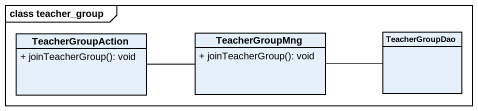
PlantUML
@startuml
mainframe class teacher_group
hide circle
hide empty members
skinparam classAttributeIconSize 0
class TeacherGroupAction {
  + joinTeacherGroup(): void
}
class TeacherGroupMng {
  + joinTeacherGroup(): void
}
class TeacherGroupDao
TeacherGroupAction -right- TeacherGroupMng
TeacherGroupMng -right- TeacherGroupDao
@enduml
